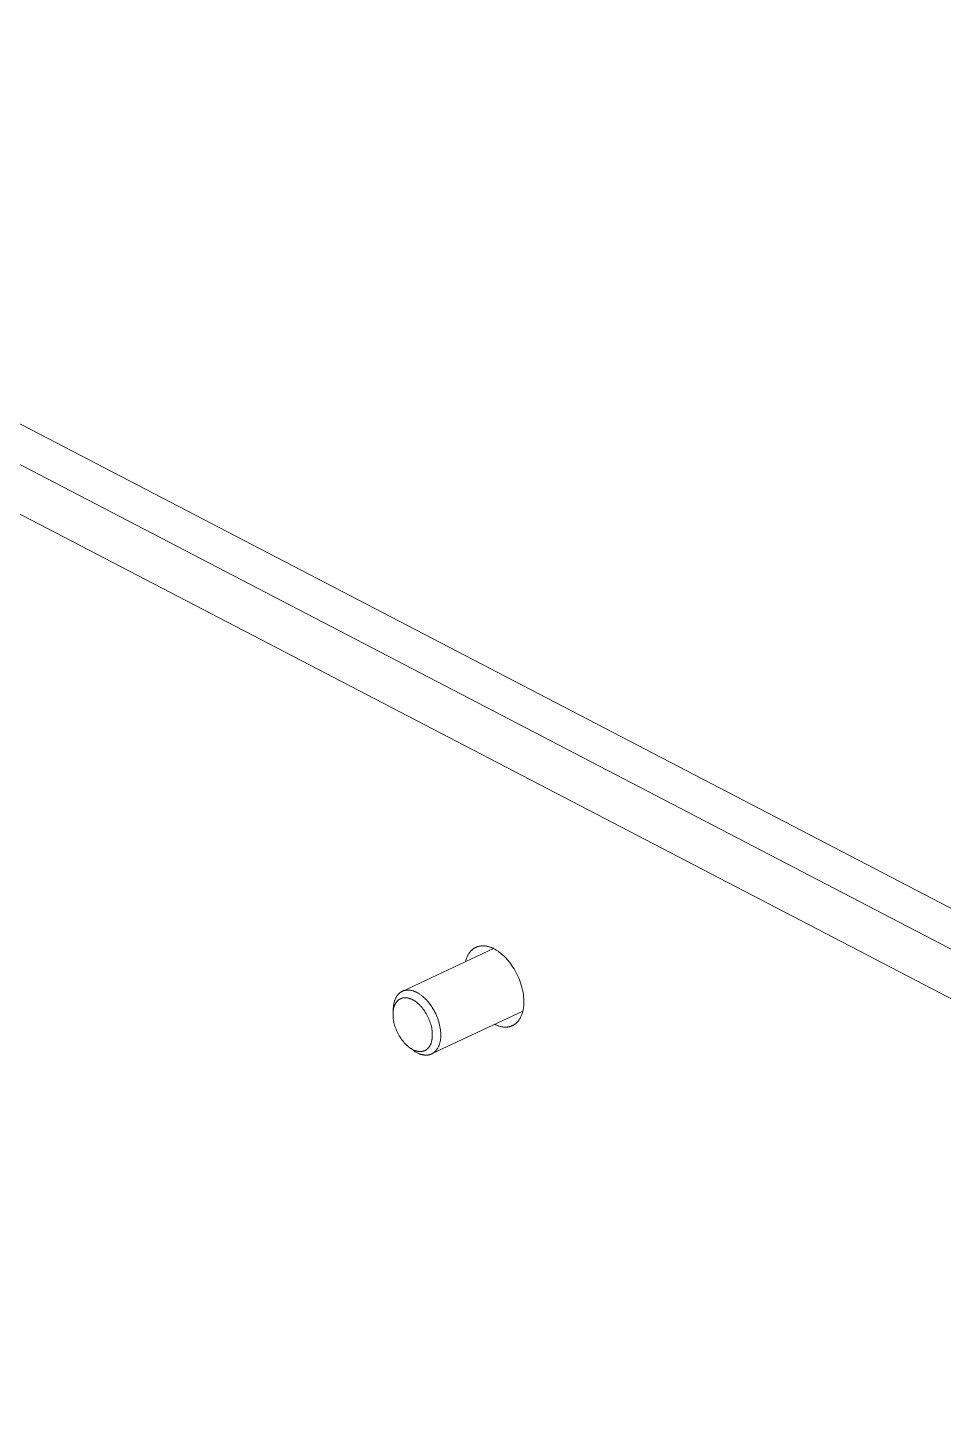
# Model space of a CAD drawing. Header units: millimetres. Extents: x -507 to 4570, y -12 to 3479.
# Drawn here: x 2976.3 to 3054.8, y 1424.6 to 1544.4 of the extents above; entities that cross this region are included whole.
import ezdxf

# ---------------------------------------------------------------- set-up
doc = ezdxf.new("R2010")
doc.units = ezdxf.units.MM
doc.layers.add('ZANO_R', color=7, linetype='Continuous', lineweight=0)

msp = doc.modelspace()

# ---------------------------------------------------------------- linework, layer by layer
at = {"layer": 'ZANO_R'}
for p, q in [((3135.94, 1427.14), (2910.35, 1544.44)), ((2907.9, 1542.22), (3130.22, 1426.63)), ((3125.92, 1424.62), (2901.56, 1541.27)), ((3008.46, 1461.89), (3016.24, 1465.53)), ((3014.34, 1465.37), (3014.37, 1465.41)), ((3014.37, 1465.41), (3014.41, 1465.44)), ((3014.41, 1465.44), (3014.45, 1465.47)), ((3014.45, 1465.47), (3014.49, 1465.5)), ((3014.49, 1465.5), (3014.52, 1465.53)), ((3014.52, 1465.53), (3014.54, 1465.54)), ((3014.54, 1465.54), (3014.56, 1465.55)), ((3014.56, 1465.55), (3014.58, 1465.57)), ((3014.58, 1465.57), (3014.6, 1465.58)), ((3014.6, 1465.58), (3014.62, 1465.59)), ((3014.62, 1465.59), (3014.65, 1465.6)), ((3014.65, 1465.6), (3014.67, 1465.61)), ((3014.67, 1465.61), (3014.69, 1465.62)), ((3014.69, 1465.62), (3014.71, 1465.64)), ((3014.71, 1465.64), (3014.73, 1465.65)), ((3014.73, 1465.65), (3014.75, 1465.65)), ((3014.75, 1465.65), (3014.77, 1465.66)), ((3014.77, 1465.66), (3014.79, 1465.67)), ((3014.79, 1465.67), (3014.82, 1465.68)), ((3014.82, 1465.68), (3014.84, 1465.69)), ((3014.84, 1465.69), (3014.86, 1465.7)), ((3014.86, 1465.7), (3014.9, 1465.71)), ((3014.9, 1465.71), (3014.95, 1465.72)), ((3014.95, 1465.72), (3015, 1465.74)), ((3015, 1465.74), (3015.04, 1465.74)), ((3015.04, 1465.74), (3015.09, 1465.75)), ((3015.09, 1465.75), (3015.14, 1465.76)), ((3015.14, 1465.76), (3015.18, 1465.76)), ((3015.18, 1465.76), (3015.23, 1465.77)), ((3015.23, 1465.77), (3015.28, 1465.77)), ((3015.28, 1465.77), (3015.33, 1465.77)), ((3015.33, 1465.77), (3015.38, 1465.77)), ((3015.38, 1465.77), (3015.42, 1465.77)), ((3015.42, 1465.77), (3015.47, 1465.76)), ((3015.47, 1465.76), (3015.52, 1465.76)), ((3015.52, 1465.76), (3015.57, 1465.75)), ((3015.57, 1465.75), (3015.62, 1465.74)), ((3015.62, 1465.74), (3015.67, 1465.74)), ((3015.67, 1465.74), (3015.72, 1465.72)), ((3015.72, 1465.72), (3015.77, 1465.71)), ((3015.77, 1465.71), (3015.81, 1465.7)), ((3015.81, 1465.7), (3015.86, 1465.69)), ((3015.86, 1465.69), (3015.91, 1465.67)), ((3015.91, 1465.67), (3015.96, 1465.65)), ((3015.96, 1465.65), (3016.01, 1465.64)), ((3016.01, 1465.64), (3016.06, 1465.62)), ((3016.06, 1465.62), (3016.1, 1465.6)), ((3016.1, 1465.6), (3016.15, 1465.58)), ((3016.15, 1465.58), (3016.2, 1465.56)), ((3016.2, 1465.56), (3016.25, 1465.53)), ((3016.25, 1465.53), (3016.29, 1465.51)), ((3016.29, 1465.51), (3016.35, 1465.48)), ((3016.35, 1465.48), (3016.41, 1465.45)), ((3016.41, 1465.45), (3016.46, 1465.41)), ((3016.46, 1465.41), (3016.52, 1465.38)), ((3013.83, 1464.41), (3013.84, 1464.46)), ((3013.84, 1464.46), (3013.86, 1464.52)), ((3013.86, 1464.52), (3013.87, 1464.57)), ((3013.87, 1464.57), (3013.89, 1464.62)), ((3013.89, 1464.62), (3013.91, 1464.67)), ((3013.91, 1464.67), (3013.93, 1464.72)), ((3013.93, 1464.72), (3013.95, 1464.78)), ((3013.95, 1464.78), (3013.97, 1464.82)), ((3013.97, 1464.82), (3013.99, 1464.87)), ((3013.99, 1464.87), (3014.02, 1464.92)), ((3014.02, 1464.92), (3014.04, 1464.97)), ((3014.04, 1464.97), (3014.06, 1465.01)), ((3014.06, 1465.01), (3014.09, 1465.06)), ((3014.09, 1465.06), (3014.12, 1465.1)), ((3014.12, 1465.1), (3014.15, 1465.14)), ((3014.15, 1465.14), (3014.18, 1465.19)), ((3014.18, 1465.19), (3014.21, 1465.23)), ((3014.21, 1465.23), (3014.24, 1465.27)), ((3014.24, 1465.27), (3014.27, 1465.3)), ((3014.27, 1465.3), (3014.3, 1465.34)), ((3014.3, 1465.34), (3014.34, 1465.37)), ((3016.52, 1465.38), (3016.58, 1465.34)), ((3016.58, 1465.34), (3016.64, 1465.3)), ((3016.64, 1465.3), (3016.7, 1465.26)), ((3016.7, 1465.26), (3016.76, 1465.21)), ((3016.76, 1465.21), (3016.81, 1465.17)), ((3016.81, 1465.17), (3016.87, 1465.12)), ((3016.87, 1465.12), (3016.93, 1465.07)), ((3016.93, 1465.07), (3016.99, 1465.02)), ((3016.99, 1465.02), (3017.05, 1464.97)), ((3017.05, 1464.97), (3017.11, 1464.91)), ((3017.11, 1464.91), (3017.17, 1464.85)), ((3017.17, 1464.85), (3017.23, 1464.79)), ((3017.23, 1464.79), (3017.29, 1464.73)), ((3017.29, 1464.73), (3017.35, 1464.67)), ((3017.35, 1464.67), (3017.46, 1464.54)), ((3017.46, 1464.54), (3017.58, 1464.4)), ((3017.58, 1464.4), (3017.69, 1464.26)), ((3017.69, 1464.26), (3017.79, 1464.11)), ((3017.79, 1464.11), (3017.9, 1463.95)), ((3017.9, 1463.95), (3018, 1463.79)), ((3018, 1463.79), (3018.09, 1463.63)), ((3018.09, 1463.63), (3018.19, 1463.46)), ((3018.19, 1463.46), (3018.27, 1463.29)), ((3018.27, 1463.29), (3018.35, 1463.12)), ((3018.35, 1463.12), (3018.43, 1462.94)), ((3008.32, 1461.82), (3008.3, 1461.81)), ((3008.34, 1461.83), (3008.32, 1461.82)), ((3008.36, 1461.84), (3008.34, 1461.83)), ((3008.38, 1461.85), (3008.36, 1461.84)), ((3008.4, 1461.86), (3008.38, 1461.85)), ((3008.41, 1461.87), (3008.4, 1461.86)), ((3008.43, 1461.88), (3008.41, 1461.87)), ((3008.45, 1461.89), (3008.43, 1461.88)), ((3008.47, 1461.9), (3008.45, 1461.89)), ((3008.49, 1461.9), (3008.47, 1461.9)), ((3008.51, 1461.91), (3008.49, 1461.9)), ((3008.53, 1461.92), (3008.51, 1461.91)), ((3008.55, 1461.93), (3008.53, 1461.92)), ((3008.57, 1461.93), (3008.55, 1461.93)), ((3008.59, 1461.94), (3008.57, 1461.93)), ((3008.61, 1461.94), (3008.59, 1461.94)), ((3008.64, 1461.95), (3008.61, 1461.94)), ((3008.66, 1461.95), (3008.64, 1461.95)), ((3008.68, 1461.96), (3008.66, 1461.95)), ((3008.7, 1461.96), (3008.68, 1461.96)), ((3008.72, 1461.96), (3008.7, 1461.96)), ((3008.74, 1461.97), (3008.72, 1461.96)), ((3008.76, 1461.97), (3008.74, 1461.97)), ((3008.78, 1461.97), (3008.76, 1461.97)), ((3008.8, 1461.97), (3008.78, 1461.97)), ((3008.83, 1461.97), (3008.8, 1461.97)), ((3008.85, 1461.98), (3008.83, 1461.97)), ((3008.87, 1461.98), (3008.85, 1461.98)), ((3008.91, 1461.98), (3008.87, 1461.98)), ((3008.96, 1461.98), (3008.91, 1461.98)), ((3009, 1461.97), (3008.96, 1461.98)), ((3009.04, 1461.97), (3009, 1461.97)), ((3009.09, 1461.96), (3009.04, 1461.97)), ((3009.13, 1461.96), (3009.09, 1461.96)), ((3009.18, 1461.95), (3009.13, 1461.96)), ((3009.22, 1461.94), (3009.18, 1461.95)), ((3009.26, 1461.93), (3009.22, 1461.94)), ((3009.31, 1461.92), (3009.26, 1461.93)), ((3009.35, 1461.9), (3009.31, 1461.92)), ((3009.39, 1461.89), (3009.35, 1461.9)), ((3009.44, 1461.87), (3009.39, 1461.89)), ((3009.48, 1461.86), (3009.44, 1461.87)), ((3009.52, 1461.84), (3009.48, 1461.86)), ((3009.57, 1461.82), (3009.52, 1461.84)), ((3009.61, 1461.8), (3009.57, 1461.82)), ((3018.43, 1462.94), (3018.49, 1462.76)), ((3018.49, 1462.76), (3018.56, 1462.59)), ((3018.56, 1462.59), (3018.61, 1462.41)), ((3018.61, 1462.41), (3018.66, 1462.24)), ((3018.66, 1462.24), (3018.71, 1462.07)), ((3018.71, 1462.07), (3018.74, 1461.9)), ((3018.74, 1461.9), (3018.77, 1461.73)), ((3007.66, 1460.62), (3007.65, 1460.57)), ((3007.67, 1460.68), (3007.66, 1460.62)), ((3007.68, 1460.73), (3007.67, 1460.68)), ((3007.69, 1460.78), (3007.68, 1460.73)), ((3007.7, 1460.83), (3007.69, 1460.78)), ((3007.71, 1460.88), (3007.7, 1460.83)), ((3007.72, 1460.93), (3007.71, 1460.88)), ((3007.73, 1460.98), (3007.72, 1460.93)), ((3007.75, 1461.03), (3007.73, 1460.98)), ((3007.73, 1460.6), (3007.75, 1460.64)), ((3007.76, 1461.08), (3007.75, 1461.03)), ((3007.75, 1460.64), (3007.76, 1460.68)), ((3007.78, 1461.12), (3007.76, 1461.08)), ((3007.76, 1460.68), (3007.78, 1460.72)), ((3007.8, 1461.17), (3007.78, 1461.12)), ((3007.78, 1460.72), (3007.8, 1460.76)), ((3007.82, 1461.22), (3007.8, 1461.17)), ((3007.8, 1460.76), (3007.82, 1460.8)), ((3007.84, 1461.26), (3007.82, 1461.22)), ((3007.82, 1460.8), (3007.84, 1460.84)), ((3007.86, 1461.3), (3007.84, 1461.26)), ((3007.84, 1460.84), (3007.86, 1460.87)), ((3007.88, 1461.35), (3007.86, 1461.3)), ((3007.86, 1460.87), (3007.87, 1460.89)), ((3007.87, 1460.89), (3007.89, 1460.91)), ((3007.91, 1461.39), (3007.88, 1461.35)), ((3007.89, 1460.91), (3007.9, 1460.92)), ((3007.9, 1460.92), (3007.91, 1460.94)), ((3007.93, 1461.43), (3007.91, 1461.39)), ((3007.91, 1460.94), (3007.92, 1460.96)), ((3007.92, 1460.96), (3007.94, 1460.97)), ((3007.96, 1461.47), (3007.93, 1461.43)), ((3007.94, 1460.97), (3007.95, 1460.99)), ((3007.95, 1460.99), (3007.96, 1461)), ((3007.98, 1461.51), (3007.96, 1461.47)), ((3007.96, 1461), (3007.97, 1461.02)), ((3007.97, 1461.02), (3007.99, 1461.03)), ((3008.01, 1461.54), (3007.98, 1461.51)), ((3007.99, 1461.03), (3008, 1461.05)), ((3008, 1461.05), (3008.02, 1461.06)), ((3008.02, 1461.56), (3008.01, 1461.54)), ((3008.04, 1461.58), (3008.02, 1461.56)), ((3008.02, 1461.06), (3008.03, 1461.07)), ((3008.03, 1461.07), (3008.04, 1461.09)), ((3008.05, 1461.59), (3008.04, 1461.58)), ((3008.04, 1461.09), (3008.06, 1461.1)), ((3008.07, 1461.61), (3008.05, 1461.59)), ((3008.06, 1461.1), (3008.07, 1461.11)), ((3008.08, 1461.63), (3008.07, 1461.61)), ((3008.07, 1461.11), (3008.09, 1461.13)), ((3008.1, 1461.64), (3008.08, 1461.63)), ((3008.09, 1461.13), (3008.1, 1461.14)), ((3008.12, 1461.66), (3008.1, 1461.64)), ((3008.1, 1461.14), (3008.12, 1461.15)), ((3008.13, 1461.67), (3008.12, 1461.66)), ((3008.12, 1461.15), (3008.13, 1461.16)), ((3008.15, 1461.69), (3008.13, 1461.67)), ((3008.13, 1461.16), (3008.15, 1461.17)), ((3008.16, 1461.7), (3008.15, 1461.69)), ((3008.15, 1461.17), (3008.17, 1461.18)), ((3008.18, 1461.72), (3008.16, 1461.7)), ((3008.17, 1461.18), (3008.18, 1461.19)), ((3008.2, 1461.73), (3008.18, 1461.72)), ((3008.18, 1461.19), (3008.2, 1461.2)), ((3008.21, 1461.75), (3008.2, 1461.73)), ((3008.2, 1461.2), (3008.22, 1461.21)), ((3008.23, 1461.76), (3008.21, 1461.75)), ((3008.22, 1461.21), (3008.23, 1461.22)), ((3008.25, 1461.77), (3008.23, 1461.76)), ((3008.23, 1461.22), (3008.25, 1461.23)), ((3008.27, 1461.79), (3008.25, 1461.77)), ((3008.25, 1461.23), (3008.27, 1461.24)), ((3008.28, 1461.8), (3008.27, 1461.79)), ((3008.27, 1461.24), (3008.28, 1461.24)), ((3008.3, 1461.81), (3008.28, 1461.8)), ((3008.28, 1461.24), (3008.3, 1461.25)), ((3008.3, 1461.25), (3008.32, 1461.26)), ((3008.32, 1461.26), (3008.34, 1461.27)), ((3008.34, 1461.27), (3008.35, 1461.27)), ((3008.35, 1461.27), (3008.37, 1461.28)), ((3008.37, 1461.28), (3008.39, 1461.28)), ((3008.39, 1461.28), (3008.41, 1461.29)), ((3008.41, 1461.29), (3008.43, 1461.29)), ((3008.43, 1461.29), (3008.44, 1461.3)), ((3008.44, 1461.3), (3008.46, 1461.3)), ((3008.46, 1461.3), (3008.48, 1461.31)), ((3008.48, 1461.31), (3008.5, 1461.31)), ((3008.5, 1461.31), (3008.52, 1461.31)), ((3008.52, 1461.31), (3008.54, 1461.31)), ((3008.54, 1461.31), (3008.56, 1461.32)), ((3008.56, 1461.32), (3008.58, 1461.32)), ((3008.58, 1461.32), (3008.59, 1461.32)), ((3008.59, 1461.32), (3008.61, 1461.32)), ((3008.61, 1461.32), (3008.63, 1461.32)), ((3008.63, 1461.32), (3008.65, 1461.32)), ((3008.65, 1461.32), (3008.67, 1461.32)), ((3008.67, 1461.32), (3008.69, 1461.32)), ((3008.69, 1461.32), (3008.71, 1461.32)), ((3008.71, 1461.32), (3008.73, 1461.32)), ((3008.73, 1461.32), (3008.75, 1461.32)), ((3008.75, 1461.32), (3008.79, 1461.32)), ((3008.79, 1461.32), (3008.83, 1461.31)), ((3008.83, 1461.31), (3008.87, 1461.3)), ((3008.87, 1461.3), (3008.9, 1461.3)), ((3008.9, 1461.3), (3008.94, 1461.29)), ((3008.94, 1461.29), (3008.98, 1461.28)), ((3008.98, 1461.28), (3009.02, 1461.27)), ((3009.02, 1461.27), (3009.06, 1461.25)), ((3009.06, 1461.25), (3009.1, 1461.24)), ((3009.1, 1461.24), (3009.14, 1461.23)), ((3009.14, 1461.23), (3009.17, 1461.21)), ((3009.17, 1461.21), (3009.21, 1461.19)), ((3009.21, 1461.19), (3009.25, 1461.18)), ((3009.25, 1461.18), (3009.29, 1461.16)), ((3009.29, 1461.16), (3009.32, 1461.14)), ((3009.32, 1461.14), (3009.36, 1461.12)), ((3009.36, 1461.12), (3009.4, 1461.1)), ((3009.4, 1461.1), (3009.44, 1461.07)), ((3009.44, 1461.07), (3009.48, 1461.05)), ((3009.48, 1461.05), (3009.52, 1461.02)), ((3009.52, 1461.02), (3009.56, 1460.99)), ((3009.56, 1460.99), (3009.6, 1460.97)), ((3009.6, 1460.97), (3009.64, 1460.94)), ((3009.65, 1461.78), (3009.61, 1461.8)), ((3009.64, 1460.94), (3009.68, 1460.9)), ((3009.7, 1461.76), (3009.65, 1461.78)), ((3009.68, 1460.9), (3009.72, 1460.87)), ((3009.75, 1461.73), (3009.7, 1461.76)), ((3009.72, 1460.87), (3009.76, 1460.84)), ((3009.79, 1461.7), (3009.75, 1461.73)), ((3009.76, 1460.84), (3009.8, 1460.8)), ((3009.84, 1461.68), (3009.79, 1461.7)), ((3009.8, 1460.8), (3009.83, 1460.77)), ((3009.83, 1460.77), (3009.87, 1460.73)), ((3009.89, 1461.65), (3009.84, 1461.68)), ((3009.87, 1460.73), (3009.91, 1460.69)), ((3009.93, 1461.61), (3009.89, 1461.65)), ((3009.91, 1460.69), (3009.95, 1460.65)), ((3009.98, 1461.58), (3009.93, 1461.61)), ((3009.95, 1460.65), (3009.99, 1460.61)), ((3010.03, 1461.55), (3009.98, 1461.58)), ((3010.08, 1461.51), (3010.03, 1461.55)), ((3010.12, 1461.47), (3010.08, 1461.51)), ((3010.17, 1461.43), (3010.12, 1461.47)), ((3010.22, 1461.39), (3010.17, 1461.43)), ((3010.27, 1461.35), (3010.22, 1461.39)), ((3010.32, 1461.31), (3010.27, 1461.35)), ((3010.36, 1461.26), (3010.32, 1461.31)), ((3010.41, 1461.21), (3010.36, 1461.26)), ((3010.46, 1461.16), (3010.41, 1461.21)), ((3010.51, 1461.11), (3010.46, 1461.16)), ((3010.55, 1461.06), (3010.51, 1461.11)), ((3010.64, 1460.96), (3010.55, 1461.06)), ((3010.74, 1460.84), (3010.64, 1460.96)), ((3010.82, 1460.73), (3010.74, 1460.84)), ((3010.91, 1460.6), (3010.82, 1460.73)), ((3018.77, 1461.73), (3018.8, 1461.57)), ((3018.8, 1461.57), (3018.82, 1461.41)), ((3018.82, 1461.41), (3018.83, 1461.26)), ((3018.83, 1460.61), (3018.82, 1460.54)), ((3018.83, 1461.26), (3018.84, 1461.11)), ((3018.84, 1460.75), (3018.83, 1460.68)), ((3018.83, 1460.68), (3018.83, 1460.61)), ((3018.84, 1461.11), (3018.84, 1460.96)), ((3018.84, 1460.96), (3018.84, 1460.89)), ((3018.84, 1460.89), (3018.84, 1460.82)), ((3018.84, 1460.82), (3018.84, 1460.75)), ((3007.62, 1460.06), (3007.63, 1460.11)), ((3007.62, 1460.01), (3007.62, 1460.06)), ((3007.62, 1459.96), (3007.62, 1460.01)), ((3007.62, 1459.92), (3007.62, 1459.96)), ((3007.62, 1459.87), (3007.62, 1459.92)), ((3007.62, 1459.82), (3007.62, 1459.87)), ((3007.62, 1459.72), (3007.62, 1459.82)), ((3007.63, 1459.62), (3007.62, 1459.72)), ((3007.63, 1460.11), (3007.64, 1460.41)), ((3007.63, 1460.15), (3007.64, 1460.2)), ((3007.63, 1460.11), (3007.63, 1460.15)), ((3007.64, 1459.52), (3007.63, 1459.62)), ((3007.65, 1460.52), (3007.64, 1460.46)), ((3007.64, 1460.46), (3007.64, 1460.41)), ((3007.64, 1460.25), (3007.65, 1460.29)), ((3007.64, 1460.2), (3007.64, 1460.25)), ((3007.66, 1459.41), (3007.64, 1459.52)), ((3007.65, 1460.57), (3007.65, 1460.52)), ((3007.65, 1460.29), (3007.66, 1460.34)), ((3007.66, 1460.34), (3007.67, 1460.38)), ((3007.68, 1459.31), (3007.66, 1459.41)), ((3007.67, 1460.38), (3007.68, 1460.43)), ((3007.68, 1460.43), (3007.69, 1460.47)), ((3007.69, 1460.47), (3007.7, 1460.52)), ((3007.7, 1460.52), (3007.72, 1460.56)), ((3007.72, 1460.56), (3007.73, 1460.6)), ((3009.99, 1460.61), (3010.03, 1460.57)), ((3010.03, 1460.57), (3010.11, 1460.48)), ((3010.11, 1460.48), (3010.18, 1460.38)), ((3010.18, 1460.38), (3010.25, 1460.29)), ((3010.25, 1460.29), (3010.33, 1460.19)), ((3010.33, 1460.19), (3010.39, 1460.08)), ((3010.39, 1460.08), (3010.46, 1459.97)), ((3010.46, 1459.97), (3010.52, 1459.86)), ((3010.52, 1459.86), (3010.58, 1459.75)), ((3010.58, 1459.75), (3010.64, 1459.64)), ((3010.64, 1459.64), (3010.69, 1459.52)), ((3010.69, 1459.52), (3010.73, 1459.41)), ((3010.99, 1460.48), (3010.91, 1460.6)), ((3018.75, 1460.17), (3010.98, 1456.53)), ((3011.07, 1460.35), (3010.99, 1460.48)), ((3011.15, 1460.22), (3011.07, 1460.35)), ((3011.22, 1460.08), (3011.15, 1460.22)), ((3011.28, 1459.94), (3011.22, 1460.08)), ((3011.35, 1459.8), (3011.28, 1459.94)), ((3011.4, 1459.66), (3011.35, 1459.8)), ((3011.46, 1459.53), (3011.4, 1459.66)), ((3011.5, 1459.39), (3011.46, 1459.53)), ((3018.44, 1459.43), (3018.42, 1459.41)), ((3018.47, 1459.48), (3018.44, 1459.43)), ((3018.5, 1459.54), (3018.47, 1459.48)), ((3018.54, 1459.59), (3018.5, 1459.54)), ((3018.56, 1459.65), (3018.54, 1459.59)), ((3018.59, 1459.7), (3018.56, 1459.65)), ((3018.62, 1459.76), (3018.59, 1459.7)), ((3018.64, 1459.82), (3018.62, 1459.76)), ((3018.67, 1459.88), (3018.64, 1459.82)), ((3018.69, 1459.94), (3018.67, 1459.88)), ((3018.71, 1460.01), (3018.69, 1459.94)), ((3018.73, 1460.07), (3018.71, 1460.01)), ((3018.75, 1460.14), (3018.73, 1460.07)), ((3018.76, 1460.2), (3018.75, 1460.14)), ((3018.78, 1460.27), (3018.76, 1460.2)), ((3018.79, 1460.34), (3018.78, 1460.27)), ((3018.8, 1460.41), (3018.79, 1460.34)), ((3018.81, 1460.47), (3018.8, 1460.41)), ((3018.82, 1460.54), (3018.81, 1460.47)), ((3007.7, 1459.2), (3007.68, 1459.31)), ((3007.73, 1459.08), (3007.7, 1459.2)), ((3007.76, 1458.97), (3007.73, 1459.08)), ((3007.79, 1458.85), (3007.76, 1458.97)), ((3007.83, 1458.74), (3007.79, 1458.85)), ((3007.88, 1458.62), (3007.83, 1458.74)), ((3007.93, 1458.51), (3007.88, 1458.62)), ((3007.98, 1458.39), (3007.93, 1458.51)), ((3008.03, 1458.28), (3007.98, 1458.39)), ((3008.09, 1458.17), (3008.03, 1458.28)), ((3010.73, 1459.41), (3010.78, 1459.29)), ((3010.78, 1459.29), (3010.82, 1459.18)), ((3010.82, 1459.18), (3010.85, 1459.06)), ((3010.85, 1459.06), (3010.88, 1458.95)), ((3010.88, 1458.95), (3010.91, 1458.84)), ((3010.91, 1458.84), (3010.94, 1458.73)), ((3010.94, 1458.73), (3010.95, 1458.62)), ((3010.95, 1458.62), (3010.97, 1458.51)), ((3010.97, 1458.51), (3010.98, 1458.41)), ((3010.98, 1458.41), (3010.99, 1458.31)), ((3010.99, 1458.31), (3010.99, 1458.21)), ((3011.55, 1459.25), (3011.5, 1459.39)), ((3011.59, 1459.11), (3011.55, 1459.25)), ((3011.62, 1458.97), (3011.59, 1459.11)), ((3011.65, 1458.84), (3011.62, 1458.97)), ((3011.67, 1458.71), (3011.65, 1458.84)), ((3011.69, 1458.58), (3011.67, 1458.71)), ((3011.7, 1458.46), (3011.69, 1458.58)), ((3011.71, 1458.33), (3011.7, 1458.46)), ((3011.72, 1458.22), (3011.71, 1458.33)), ((3011.72, 1458.16), (3011.72, 1458.22)), ((3016.4, 1459.01), (3016.34, 1459.04)), ((3016.46, 1458.99), (3016.4, 1459.01)), ((3016.51, 1458.96), (3016.46, 1458.99)), ((3016.57, 1458.94), (3016.51, 1458.96)), ((3016.63, 1458.92), (3016.57, 1458.94)), ((3016.69, 1458.9), (3016.63, 1458.92)), ((3016.74, 1458.88), (3016.69, 1458.9)), ((3016.8, 1458.87), (3016.74, 1458.88)), ((3016.86, 1458.85), (3016.8, 1458.87)), ((3016.92, 1458.84), (3016.86, 1458.85)), ((3016.98, 1458.83), (3016.92, 1458.84)), ((3017.04, 1458.82), (3016.98, 1458.83)), ((3017.1, 1458.81), (3017.04, 1458.82)), ((3017.15, 1458.81), (3017.1, 1458.81)), ((3017.18, 1458.81), (3017.15, 1458.81)), ((3017.21, 1458.8), (3017.18, 1458.81)), ((3017.24, 1458.8), (3017.21, 1458.8)), ((3017.27, 1458.8), (3017.24, 1458.8)), ((3017.3, 1458.8), (3017.27, 1458.8)), ((3017.33, 1458.8), (3017.3, 1458.8)), ((3017.36, 1458.81), (3017.33, 1458.8)), ((3017.39, 1458.81), (3017.36, 1458.81)), ((3017.41, 1458.81), (3017.39, 1458.81)), ((3017.44, 1458.81), (3017.41, 1458.81)), ((3017.47, 1458.82), (3017.44, 1458.81)), ((3017.5, 1458.82), (3017.47, 1458.82)), ((3017.53, 1458.83), (3017.5, 1458.82)), ((3017.55, 1458.83), (3017.53, 1458.83)), ((3017.58, 1458.84), (3017.55, 1458.83)), ((3017.61, 1458.84), (3017.58, 1458.84)), ((3017.64, 1458.85), (3017.61, 1458.84)), ((3017.66, 1458.86), (3017.64, 1458.85)), ((3017.69, 1458.87), (3017.66, 1458.86)), ((3017.72, 1458.88), (3017.69, 1458.87)), ((3017.74, 1458.88), (3017.72, 1458.88)), ((3017.77, 1458.89), (3017.74, 1458.88)), ((3017.8, 1458.9), (3017.77, 1458.89)), ((3017.82, 1458.92), (3017.8, 1458.9)), ((3017.85, 1458.93), (3017.82, 1458.92)), ((3017.87, 1458.94), (3017.85, 1458.93)), ((3017.9, 1458.95), (3017.87, 1458.94)), ((3017.92, 1458.96), (3017.9, 1458.95)), ((3017.95, 1458.98), (3017.92, 1458.96)), ((3017.97, 1458.99), (3017.95, 1458.98)), ((3018, 1459.01), (3017.97, 1458.99)), ((3018.02, 1459.02), (3018, 1459.01)), ((3018.05, 1459.04), (3018.02, 1459.02)), ((3018.07, 1459.05), (3018.05, 1459.04)), ((3018.09, 1459.07), (3018.07, 1459.05)), ((3018.12, 1459.09), (3018.09, 1459.07)), ((3018.14, 1459.11), (3018.12, 1459.09)), ((3018.16, 1459.12), (3018.14, 1459.11)), ((3018.18, 1459.14), (3018.16, 1459.12)), ((3018.2, 1459.16), (3018.18, 1459.14)), ((3018.23, 1459.18), (3018.2, 1459.16)), ((3018.25, 1459.2), (3018.23, 1459.18)), ((3018.27, 1459.22), (3018.25, 1459.2)), ((3018.29, 1459.24), (3018.27, 1459.22)), ((3018.31, 1459.27), (3018.29, 1459.24)), ((3018.33, 1459.29), (3018.31, 1459.27)), ((3018.35, 1459.31), (3018.33, 1459.29)), ((3018.37, 1459.33), (3018.35, 1459.31)), ((3018.38, 1459.36), (3018.37, 1459.33)), ((3018.4, 1459.38), (3018.38, 1459.36)), ((3018.42, 1459.41), (3018.4, 1459.38)), ((3008.15, 1458.06), (3008.09, 1458.17)), ((3008.22, 1457.95), (3008.15, 1458.06)), ((3008.29, 1457.85), (3008.22, 1457.95)), ((3008.36, 1457.75), (3008.29, 1457.85)), ((3008.43, 1457.65), (3008.36, 1457.75)), ((3008.51, 1457.56), (3008.43, 1457.65)), ((3008.58, 1457.47), (3008.51, 1457.56)), ((3008.62, 1457.42), (3008.58, 1457.47)), ((3008.66, 1457.38), (3008.62, 1457.42)), ((3008.7, 1457.34), (3008.66, 1457.38)), ((3008.74, 1457.3), (3008.7, 1457.34)), ((3008.78, 1457.27), (3008.74, 1457.3)), ((3008.82, 1457.23), (3008.78, 1457.27)), ((3008.86, 1457.19), (3008.82, 1457.23)), ((3008.9, 1457.16), (3008.86, 1457.19)), ((3008.94, 1457.13), (3008.9, 1457.16)), ((3008.98, 1457.1), (3008.94, 1457.13)), ((3009.02, 1457.07), (3008.98, 1457.1)), ((3009.06, 1457.04), (3009.02, 1457.07)), ((3009.31, 1456.85), (3009.05, 1457.04)), ((3009.09, 1457.01), (3009.06, 1457.04)), ((3010.65, 1457.03), (3010.64, 1457.01)), ((3010.66, 1457.04), (3010.65, 1457.03)), ((3010.68, 1457.06), (3010.66, 1457.04)), ((3010.69, 1457.08), (3010.68, 1457.06)), ((3010.7, 1457.09), (3010.69, 1457.08)), ((3010.71, 1457.11), (3010.7, 1457.09)), ((3010.73, 1457.13), (3010.71, 1457.11)), ((3010.74, 1457.14), (3010.73, 1457.13)), ((3010.75, 1457.16), (3010.74, 1457.14)), ((3010.77, 1457.2), (3010.75, 1457.16)), ((3010.79, 1457.23), (3010.77, 1457.2)), ((3010.81, 1457.27), (3010.79, 1457.23)), ((3010.83, 1457.31), (3010.81, 1457.27)), ((3010.85, 1457.35), (3010.83, 1457.31)), ((3010.86, 1457.39), (3010.85, 1457.35)), ((3010.88, 1457.43), (3010.86, 1457.39)), ((3010.9, 1457.47), (3010.88, 1457.43)), ((3010.91, 1457.52), (3010.9, 1457.47)), ((3010.92, 1457.56), (3010.91, 1457.52)), ((3010.93, 1457.6), (3010.92, 1457.56)), ((3010.94, 1457.65), (3010.93, 1457.6)), ((3010.95, 1457.69), (3010.94, 1457.65)), ((3010.96, 1457.74), (3010.95, 1457.69)), ((3010.97, 1457.78), (3010.96, 1457.74)), ((3010.98, 1457.88), (3010.97, 1457.83)), ((3010.97, 1457.83), (3010.97, 1457.78)), ((3010.99, 1457.97), (3010.98, 1457.93)), ((3010.98, 1457.93), (3010.98, 1457.88)), ((3010.99, 1458.21), (3010.99, 1458.16)), ((3010.99, 1458.16), (3010.99, 1458.12)), ((3010.99, 1458.12), (3010.99, 1458.07)), ((3010.99, 1458.07), (3010.99, 1458.02)), ((3010.99, 1458.02), (3010.99, 1457.97)), ((3011.45, 1456.99), (3011.47, 1457.03)), ((3011.47, 1457.03), (3011.5, 1457.08)), ((3011.5, 1457.08), (3011.52, 1457.13)), ((3011.52, 1457.13), (3011.54, 1457.17)), ((3011.54, 1457.17), (3011.56, 1457.22)), ((3011.56, 1457.22), (3011.58, 1457.27)), ((3011.58, 1457.27), (3011.6, 1457.32)), ((3011.6, 1457.32), (3011.61, 1457.38)), ((3011.61, 1457.38), (3011.63, 1457.43)), ((3011.63, 1457.43), (3011.64, 1457.48)), ((3011.64, 1457.48), (3011.66, 1457.54)), ((3011.66, 1457.54), (3011.67, 1457.59)), ((3011.67, 1457.59), (3011.68, 1457.65)), ((3011.68, 1457.65), (3011.69, 1457.7)), ((3011.69, 1457.76), (3011.7, 1457.81)), ((3011.69, 1457.7), (3011.69, 1457.76)), ((3011.7, 1457.81), (3011.71, 1457.87)), ((3011.71, 1457.99), (3011.72, 1458.04)), ((3011.71, 1457.93), (3011.71, 1457.99)), ((3011.71, 1457.87), (3011.71, 1457.93)), ((3011.72, 1458.1), (3011.72, 1458.16)), ((3011.72, 1458.04), (3011.72, 1458.1)), ((3009.13, 1456.98), (3009.09, 1457.01)), ((3009.17, 1456.96), (3009.13, 1456.98)), ((3009.21, 1456.94), (3009.17, 1456.96)), ((3009.25, 1456.91), (3009.21, 1456.94)), ((3009.29, 1456.89), (3009.25, 1456.91)), ((3009.33, 1456.87), (3009.29, 1456.89)), ((3009.31, 1456.85), (3009.36, 1456.81)), ((3009.36, 1456.86), (3009.33, 1456.87)), ((3009.4, 1456.84), (3009.36, 1456.86)), ((3009.36, 1456.81), (3009.41, 1456.77)), ((3009.44, 1456.82), (3009.4, 1456.84)), ((3009.41, 1456.77), (3009.47, 1456.74)), ((3009.48, 1456.81), (3009.44, 1456.82)), ((3009.47, 1456.74), (3009.52, 1456.7)), ((3009.51, 1456.79), (3009.48, 1456.81)), ((3009.55, 1456.78), (3009.51, 1456.79)), ((3009.52, 1456.7), (3009.58, 1456.67)), ((3009.59, 1456.77), (3009.55, 1456.78)), ((3009.58, 1456.67), (3009.63, 1456.64)), ((3009.63, 1456.76), (3009.59, 1456.77)), ((3009.67, 1456.75), (3009.63, 1456.76)), ((3009.63, 1456.64), (3009.69, 1456.61)), ((3009.71, 1456.74), (3009.67, 1456.75)), ((3009.69, 1456.61), (3009.75, 1456.58)), ((3009.75, 1456.73), (3009.71, 1456.74)), ((3009.79, 1456.72), (3009.75, 1456.73)), ((3009.75, 1456.58), (3009.79, 1456.56)), ((3009.82, 1456.72), (3009.79, 1456.72)), ((3009.79, 1456.56), (3009.84, 1456.54)), ((3009.86, 1456.71), (3009.82, 1456.72)), ((3009.84, 1456.54), (3009.88, 1456.52)), ((3009.88, 1456.71), (3009.86, 1456.71)), ((3009.9, 1456.71), (3009.88, 1456.71)), ((3009.88, 1456.52), (3009.93, 1456.5)), ((3009.92, 1456.71), (3009.9, 1456.71)), ((3009.94, 1456.71), (3009.92, 1456.71)), ((3009.93, 1456.5), (3009.98, 1456.49)), ((3009.96, 1456.71), (3009.94, 1456.71)), ((3009.98, 1456.71), (3009.96, 1456.71)), ((3010, 1456.71), (3009.98, 1456.71)), ((3009.98, 1456.49), (3010.02, 1456.47)), ((3010.02, 1456.71), (3010, 1456.71)), ((3010.04, 1456.71), (3010.02, 1456.71)), ((3010.02, 1456.47), (3010.07, 1456.46)), ((3010.06, 1456.72), (3010.04, 1456.71)), ((3010.07, 1456.72), (3010.06, 1456.72)), ((3010.09, 1456.72), (3010.07, 1456.72)), ((3010.07, 1456.46), (3010.12, 1456.45)), ((3010.11, 1456.72), (3010.09, 1456.72)), ((3010.13, 1456.73), (3010.11, 1456.72)), ((3010.12, 1456.45), (3010.16, 1456.43)), ((3010.15, 1456.73), (3010.13, 1456.73)), ((3010.17, 1456.73), (3010.15, 1456.73)), ((3010.16, 1456.43), (3010.21, 1456.43)), ((3010.19, 1456.74), (3010.17, 1456.73)), ((3010.2, 1456.74), (3010.19, 1456.74)), ((3010.22, 1456.75), (3010.2, 1456.74)), ((3010.21, 1456.43), (3010.26, 1456.42)), ((3010.24, 1456.75), (3010.22, 1456.75)), ((3010.26, 1456.76), (3010.24, 1456.75)), ((3010.28, 1456.77), (3010.26, 1456.76)), ((3010.26, 1456.42), (3010.3, 1456.41)), ((3010.29, 1456.77), (3010.28, 1456.77)), ((3010.31, 1456.78), (3010.29, 1456.77)), ((3010.3, 1456.41), (3010.35, 1456.41)), ((3010.33, 1456.79), (3010.31, 1456.78)), ((3010.35, 1456.8), (3010.33, 1456.79)), ((3010.36, 1456.8), (3010.35, 1456.8)), ((3010.35, 1456.41), (3010.37, 1456.41)), ((3010.38, 1456.81), (3010.36, 1456.8)), ((3010.37, 1456.41), (3010.4, 1456.4)), ((3010.4, 1456.82), (3010.38, 1456.81)), ((3010.41, 1456.83), (3010.4, 1456.82)), ((3010.4, 1456.4), (3010.42, 1456.4)), ((3010.43, 1456.84), (3010.41, 1456.83)), ((3010.42, 1456.4), (3010.44, 1456.4)), ((3010.45, 1456.85), (3010.43, 1456.84)), ((3010.44, 1456.4), (3010.47, 1456.4)), ((3010.46, 1456.86), (3010.45, 1456.85)), ((3010.48, 1456.87), (3010.46, 1456.86)), ((3010.47, 1456.4), (3010.49, 1456.4)), ((3010.49, 1456.88), (3010.48, 1456.87)), ((3010.51, 1456.89), (3010.49, 1456.88)), ((3010.49, 1456.4), (3010.51, 1456.4)), ((3010.52, 1456.91), (3010.51, 1456.89)), ((3010.51, 1456.4), (3010.54, 1456.41)), ((3010.54, 1456.92), (3010.52, 1456.91)), ((3010.55, 1456.93), (3010.54, 1456.92)), ((3010.54, 1456.41), (3010.56, 1456.41)), ((3010.57, 1456.94), (3010.55, 1456.93)), ((3010.56, 1456.41), (3010.58, 1456.41)), ((3010.58, 1456.96), (3010.57, 1456.94)), ((3010.6, 1456.97), (3010.58, 1456.96)), ((3010.58, 1456.41), (3010.61, 1456.41)), ((3010.61, 1456.99), (3010.6, 1456.97)), ((3010.62, 1457), (3010.61, 1456.99)), ((3010.61, 1456.41), (3010.63, 1456.42)), ((3010.64, 1457.01), (3010.62, 1457)), ((3010.63, 1456.42), (3010.65, 1456.42)), ((3010.65, 1456.42), (3010.67, 1456.42)), ((3010.67, 1456.42), (3010.7, 1456.43)), ((3010.7, 1456.43), (3010.72, 1456.43)), ((3010.72, 1456.43), (3010.74, 1456.44)), ((3010.74, 1456.44), (3010.76, 1456.44)), ((3010.76, 1456.44), (3010.79, 1456.45)), ((3010.79, 1456.45), (3010.81, 1456.46)), ((3010.81, 1456.46), (3010.83, 1456.46)), ((3010.83, 1456.46), (3010.85, 1456.47)), ((3010.85, 1456.47), (3010.87, 1456.48)), ((3010.87, 1456.48), (3010.89, 1456.49)), ((3010.89, 1456.49), (3010.91, 1456.5)), ((3010.91, 1456.5), (3010.93, 1456.51)), ((3010.93, 1456.51), (3010.95, 1456.52)), ((3010.95, 1456.52), (3010.98, 1456.53)), ((3010.98, 1456.53), (3011, 1456.54)), ((3011, 1456.54), (3011.02, 1456.55)), ((3011.02, 1456.55), (3011.04, 1456.56)), ((3011.04, 1456.56), (3011.05, 1456.57)), ((3011.05, 1456.57), (3011.07, 1456.59)), ((3011.07, 1456.59), (3011.09, 1456.6)), ((3011.09, 1456.6), (3011.11, 1456.61)), ((3011.11, 1456.61), (3011.13, 1456.63)), ((3011.13, 1456.63), (3011.15, 1456.64)), ((3011.15, 1456.64), (3011.17, 1456.66)), ((3011.17, 1456.66), (3011.19, 1456.67)), ((3011.19, 1456.67), (3011.2, 1456.69)), ((3011.2, 1456.69), (3011.22, 1456.7)), ((3011.22, 1456.7), (3011.24, 1456.72)), ((3011.24, 1456.72), (3011.25, 1456.74)), ((3011.25, 1456.74), (3011.27, 1456.75)), ((3011.27, 1456.75), (3011.29, 1456.77)), ((3011.29, 1456.77), (3011.3, 1456.79)), ((3011.3, 1456.79), (3011.32, 1456.81)), ((3011.32, 1456.81), (3011.33, 1456.83)), ((3011.33, 1456.83), (3011.35, 1456.84)), ((3011.35, 1456.84), (3011.36, 1456.86)), ((3011.36, 1456.86), (3011.38, 1456.88)), ((3011.38, 1456.88), (3011.39, 1456.9)), ((3011.39, 1456.9), (3011.41, 1456.93)), ((3011.41, 1456.93), (3011.42, 1456.95)), ((3011.42, 1456.95), (3011.45, 1456.99))]:
    msp.add_line(p, q, dxfattribs=at)

doc.saveas('drawing.dxf')
